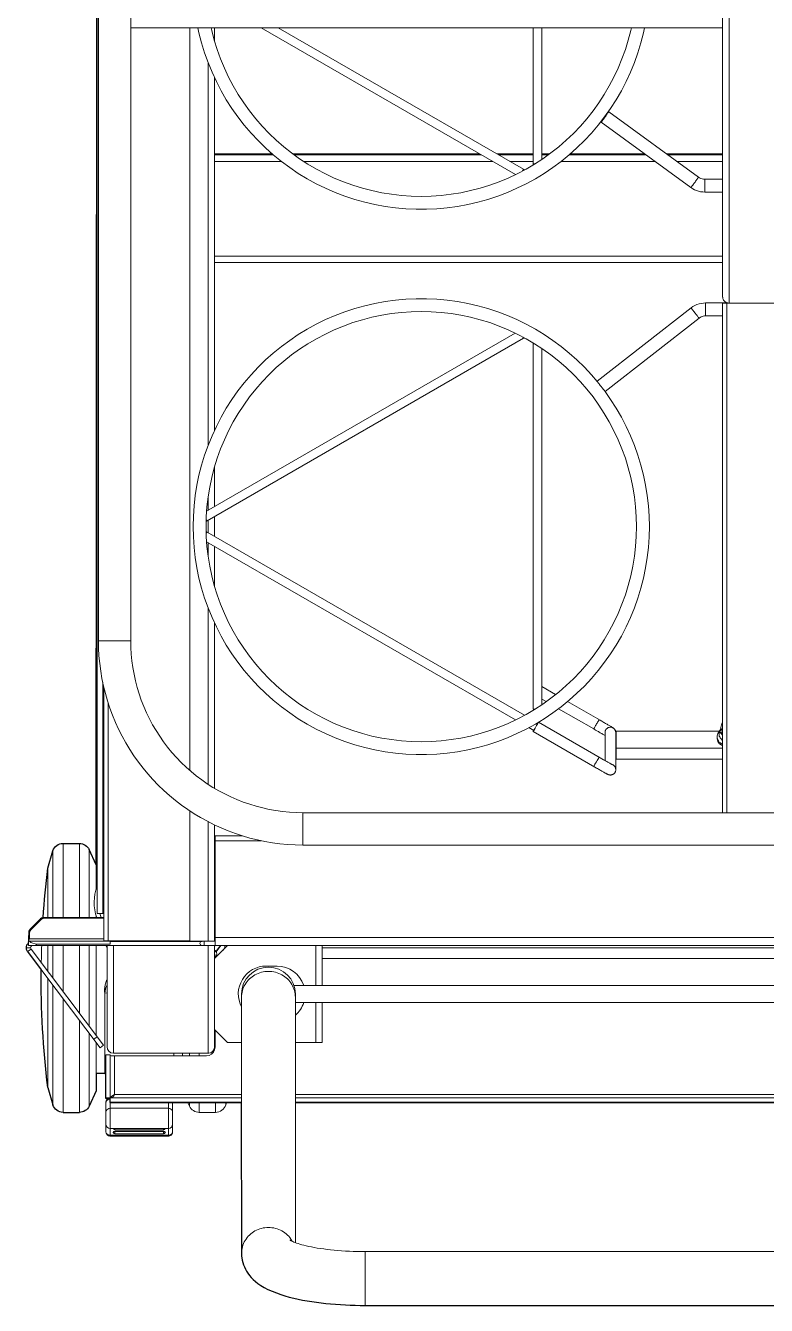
# Model space of a CAD drawing. Header units: millimetres. Extents: x 46649 to 61237, y -33954 to -18530.
# Drawn here: x 57690 to 58034, y -27955 to -27360 of the extents above; entities that cross this region are included whole.
import ezdxf

# ---------------------------------------------------------------- set-up
doc = ezdxf.new("R2010")
doc.units = ezdxf.units.MM
for name, color, linetype, lineweight in [('ed-1', 6, 'Continuous', 5), ('ed-3', 140, 'Continuous', 9), ('eo-3', 2, 'Continuous', 25), ('w-5', 3, 'Continuous', 40)]:
    doc.layers.add(name, color=color, linetype=linetype, lineweight=lineweight)

# ---------------------------------------------------------------- blocks, each defined once
blk = doc.blocks.new('A$C08AB454F')
at = {"layer": 'ed-1', "linetype": 'Continuous'}
for p, q in [((364.5, 998.93), (364.5, 468.92)), ((655, 947.24), (655, 182.24)), ((639.5, 918.94), (639.5, 309)), ((654.5, 309), (654.5, 918.94)), ((361.5, 465.88), (361.5, 761.85)), ((364.5, 593.9), (639.5, 593.9)), ((448.5, 593.9), (448.5, 532.69)), ((452.5, 593.9), (452.5, 530.69)), ((457, 528.1), (570.94, 593.9)), ((460.73, 525.63), (578.94, 593.9)), ((600.5, 593.9), (600.5, 587.56)), ((603.5, 577.64), (603.5, 399.88)), ((600.5, 570.64), (600.5, 406.89)), ((417.43, 554.81), (375.69, 524.48)), ((420.96, 549.95), (379.22, 519.63)), ((364.5, 535.24), (390.51, 535.24)), ((364.5, 534.77), (389.85, 534.77)), ((364.5, 531.73), (385.67, 531.73)), ((395.87, 531.73), (439.59, 531.73)), ((400.06, 534.77), (435.84, 534.77)), ((400.71, 535.24), (435.3, 535.24)), ((444.9, 535.24), (448.5, 535.24)), ((445.56, 534.77), (448.5, 534.77)), ((451.87, 530.67), (451.6, 530.67)), ((452.5, 535.24), (469.38, 535.24)), ((452.5, 534.77), (468.55, 534.77)), ((452.5, 531.73), (463.29, 531.73)), ((471.29, 531.73), (559.02, 531.73)), ((476.55, 534.77), (563.44, 534.77)), ((477.37, 535.24), (477.38, 535.24)), ((477.38, 535.24), (564.1, 535.24)), ((569.41, 531.73), (600.5, 531.73)), ((573.16, 534.77), (600.5, 534.77)), ((573.7, 535.24), (600.5, 535.24)), ((372.75, 523.52), (364.5, 523.52)), ((372.75, 517.52), (372.75, 523.52)), ((457.32, 527.53), (457.43, 527.32)), ((372.75, 517.52), (364.5, 517.52)), ((364.5, 487.73), (600.5, 487.73)), ((364.5, 484.77), (600.5, 484.77)), ((362.5, 465.88), (326.5, 465.88)), ((361.5, 465.88), (361.69, 465.89)), ((361.5, 465.88), (361.77, 465.89)), ((361.84, 465.9), (362.65, 465.9)), ((362.39, 466.02), (363, 466.02)), ((362.5, 466), (362.5, 465.9)), ((362.5, 465.88), (362.5, 228.91)), ((363, 465.88), (362.5, 465.88)), ((363, 465.91), (363, 465.99)), ((364.47, 468.51), (364.5, 468.92)), ((372.38, 466), (364.5, 466)), ((364.5, 465.99), (364.5, 228.93)), ((372.38, 460), (372.38, 466)), ((372.38, 460), (364.5, 460)), ((419.11, 424.84), (375.45, 458.94)), ((422.8, 429.56), (379.15, 463.67)), ((452.5, 446.94), (452.5, 277.22)), ((604, 364.68), (457, 449.54)), ((604.22, 369.17), (460.84, 451.94)), ((448.5, 444.84), (448.5, 279.18)), ((600.5, 389.96), (600.5, 371.32)), ((603.5, 376.08), (603.5, 369.58)), ((600.5, 366.7), (600.5, 357.46)), ((603.5, 364.97), (603.5, 359.19)), ((456.48, 274.32), (604, 359.48)), ((460.7, 272.14), (604.23, 354.99)), ((600.5, 352.84), (600.5, 334.06)), ((603.5, 354.57), (603.5, 347.94)), ((603.5, 324.14), (603.5, 242.21)), ((600.5, 317.13), (600.5, 240.33)), ((448.5, 287.64), (442.07, 283.93)), ((652, 287.39), (652, 169.52)), ((652.5, 289.69), (652.5, 182.24)), ((436.51, 280.72), (421.45, 272.03)), ((448.5, 281.87), (446.4, 280.66)), ((452.53, 284.2), (452.5, 284.18)), ((650, 280.15), (650, 169.49)), ((440.72, 277.38), (424.38, 267.95)), ((451.55, 277.19), (451.87, 277.2)), ((365.25, 268.7), (365.25, 267.14)), ((420.58, 271.52), (419.74, 271.03)), ((421.45, 272.03), (420.58, 271.52)), ((421.45, 254.61), (450.03, 271.1)), ((422.21, 271.69), (422.07, 271.94)), ((422.38, 271.39), (422.21, 271.69)), ((422.58, 271.05), (422.38, 271.39)), ((422.79, 270.67), (422.58, 271.05)), ((423.02, 270.28), (422.79, 270.67)), ((423.25, 269.88), (423.02, 270.28)), ((423.48, 269.49), (423.25, 269.88)), ((423.69, 269.12), (423.48, 269.49)), ((424.38, 267.95), (423.51, 267.44)), ((423.89, 268.78), (423.69, 269.12)), ((424.06, 268.49), (423.89, 268.78)), ((424.2, 268.26), (424.06, 268.49)), ((424.3, 268.08), (424.2, 268.26)), ((450.22, 270.8), (450.12, 270.97)), ((450.36, 270.56), (450.22, 270.8)), ((450.22, 270.76), (450.36, 270.51)), ((450.26, 270.73), (450.47, 270.85)), ((450.62, 270.11), (450.36, 270.56)), ((450.36, 270.51), (450.62, 270.05)), ((450.94, 269.56), (450.62, 270.11)), ((450.62, 270.05), (450.94, 269.5)), ((451.28, 268.97), (450.94, 269.56)), ((450.94, 269.5), (451.28, 268.9)), ((451.62, 268.38), (451.28, 268.97)), ((451.28, 268.9), (451.62, 268.31)), ((451.94, 267.83), (451.62, 268.38)), ((451.62, 268.31), (451.94, 267.77)), ((452.2, 267.36), (451.94, 267.83)), ((451.94, 267.77), (452.2, 267.31)), ((452.26, 267.26), (454.52, 268.57)), ((414, 266.91), (366.04, 266.91)), ((366.12, 264.68), (366.12, 266.79)), ((367, 264.71), (367, 263.29)), ((414, 253.94), (414, 266.91)), ((414.14, 266.26), (414.14, 249.04)), ((419.14, 266.26), (419.14, 253.28)), ((423.51, 267.44), (422.65, 266.94)), ((423.94, 250.27), (452.53, 266.77)), ((452.34, 267.12), (452.2, 267.36)), ((452.2, 267.31), (452.34, 267.08)), ((452.34, 267.08), (452.45, 266.91)), ((414, 259.03), (364.5, 259.03)), ((414, 253.94), (364.5, 253.94)), ((420.59, 254.11), (421.45, 254.61)), ((422.07, 254.51), (422.21, 254.27)), ((422.21, 254.27), (422.48, 253.8)), ((422.48, 253.8), (422.79, 253.25)), ((422.79, 253.25), (423.13, 252.65)), ((423.13, 252.65), (423.48, 252.06)), ((423.48, 252.06), (423.79, 251.52)), ((423.79, 251.52), (424.06, 251.07)), ((424.06, 251.07), (424.2, 250.83)), ((424.2, 250.83), (424.3, 250.66)), ((362.5, 228.91), (326.5, 228.91)), ((363, 228.91), (362.5, 228.91)), ((364.5, 229.01), (559.5, 229.01)), ((559.5, 229.01), (559.5, 214.01)), ((600.5, 223.32), (600.5, 169.24)), ((603.5, 224.82), (603.5, 169.24)), ((600.3, 216.02), (578.84, 216.02)), ((600.3, 218.24), (587.53, 218.24)), ((600.3, 218.24), (600.3, 167.24)), ((663.35, 214.74), (663.35, 180.24)), ((670.93, 180.24), (670.93, 214.74)), ((129.5, 214.01), (559.5, 214.01)), ((658.82, 180.24), (658.82, 211.85)), ((675.68, 180.24), (675.68, 211.29)), ((655.5, 204.74), (655.5, 193.61)), ((678, 203.24), (678, 180.24)), ((655.5, 196.74), (655, 196.74)), ((655, 182.24), (652, 182.24)), ((652, 180.24), (679.96, 180.24)), ((652, 179.96), (679.61, 179.96)), ((655.5, 180.98), (655.5, 180.24)), ((679.96, 180.24), (679.61, 179.96)), ((681.37, 179.66), (681.02, 179.38)), ((681.02, 179.38), (685.89, 174.6)), ((685.89, 174.6), (686.24, 174.88)), ((686.5, 173.2), (686.85, 173.48)), ((686.5, 173.2), (686.57, 170.38)), ((687, 167.24), (2, 167.24)), ((600.3, 171.02), (88.7, 171.02)), ((550.5, 148.74), (550.5, 167.24)), ((553.5, 148.74), (553.5, 167.24)), ((600.5, 161.24), (594.5, 167.24)), ((595.8, 167.24), (595.8, 165.94)), ((599.78, 164.35), (597.66, 167.24)), ((599.78, 164.61), (597.85, 167.24)), ((600.3, 170.21), (600.5, 170.21)), ((600.3, 169.24), (687, 169.24)), ((600.5, 167.01), (600.33, 167.24)), ((600.5, 167.24), (600.5, 120.24)), ((603.5, 167.24), (603.5, 117.24)), ((605.3, 167.24), (605.3, 169.24)), ((649, 169.22), (606.31, 169.22)), ((650, 169.49), (612, 169.49)), ((647.5, 169.49), (647.5, 169.22)), ((647.5, 167.24), (647.5, 117.24)), ((649, 167.96), (649, 169.24)), ((682.61, 167.96), (649, 167.96)), ((650, 169.49), (650.39, 169.49)), ((650.39, 169.49), (650.77, 169.49)), ((650.5, 169.49), (650.5, 169.24)), ((650.5, 167.24), (650.5, 120.24)), ((650.5, 166.21), (651.12, 167.24)), ((650.77, 169.49), (651.11, 169.5)), ((651.11, 169.5), (651.41, 169.5)), ((651.41, 169.5), (651.66, 169.5)), ((686.57, 170.38), (652, 170.38)), ((655.5, 167.24), (655.5, 125.44)), ((658.82, 129.84), (658.82, 167.24)), ((663.35, 167.24), (663.35, 135.85)), ((670.93, 145.91), (670.93, 167.24)), ((675.68, 152.24), (675.68, 167.24)), ((678, 167.24), (678, 155.3)), ((686.92, 170.66), (686.57, 170.38)), ((686.57, 170.38), (686.69, 170.04)), ((686.69, 170.04), (686.78, 169.75)), ((686.92, 170.66), (687.03, 169.64)), ((687, 169.24), (687, 167.24)), ((687.03, 169.64), (687.09, 168.69)), ((138.5, 166.24), (550.5, 166.24)), ((550.5, 161.24), (138.5, 161.24)), ((595.5, 166.24), (595.8, 166.24)), ((596.59, 165.15), (595.8, 166.24)), ((600.3, 162.47), (599.7, 162.19)), ((599.75, 161.99), (599.7, 162.19)), ((600.5, 165.14), (599.78, 164.61)), ((600.51, 164.88), (599.78, 164.35)), ((599.78, 164.61), (599.78, 164.35)), ((600.36, 163.15), (600.3, 162.47)), ((600.3, 161.44), (600.3, 162.47)), ((600.5, 163.75), (600.36, 163.15)), ((652.09, 120.92), (685.79, 165.64)), ((687.39, 164.44), (653.69, 119.72)), ((685.79, 165.64), (687.39, 164.44)), ((685.99, 166.24), (687.99, 166.23)), ((576.5, 157.74), (571.5, 157.74)), ((563.66, 148.74), (125.34, 148.74)), ((675.68, 93.19), (675.68, 148.9)), ((678, 151.97), (678, 101.24)), ((651.5, 145.25), (650.5, 145.14)), ((651.52, 144.98), (651.52, 107.74)), ((563, 140.74), (126, 140.74)), ((550.5, 122.24), (550.5, 140.74)), ((553.5, 122.24), (553.5, 140.74)), ((670.93, 89.74), (670.93, 142.59)), ((663.35, 132.53), (663.35, 89.74)), ((594.5, 122.24), (600.5, 128.24)), ((600.3, 128.04), (600.3, 119.98)), ((658.82, 92.62), (658.82, 126.52)), ((563, 122.24), (550.5, 122.24)), ((594.5, 122.24), (588, 122.24)), ((653.69, 119.72), (652.09, 120.92)), ((656.7, 123.71), (655.1, 124.91)), ((655.5, 122.12), (655.5, 99.74)), ((647.5, 117.24), (603.5, 117.24)), ((647, 115.99), (604.3, 115.99)), ((607.65, 115.99), (607.65, 117.24)), ((612.18, 117.24), (612.18, 115.99)), ((615.5, 115.99), (615.5, 117.24)), ((619.48, 117.24), (619.48, 115.99)), ((647, 98.06), (647, 115.99)), ((649, 94.51), (649, 116.43)), ((651, 116.43), (649, 116.43)), ((651, 96.24), (651, 116.43)), ((126, 98.06), (563, 98.06)), ((126, 96.51), (563, 96.51)), ((588, 98.06), (647, 98.06)), ((588, 96.51), (651, 96.51)), ((647, 98.06), (647.27, 97.89)), ((647, 98.06), (647.5, 97.31)), ((647.27, 97.89), (647.77, 97.58)), ((647.5, 97.31), (648, 96.7)), ((647.77, 97.58), (648.41, 97.12)), ((648.15, 96.59), (648.88, 96.59)), ((651, 96.24), (649, 96.24)), ((649.24, 96.03), (649, 96.05)), ((649.85, 95.86), (649.24, 96.03)), ((650.39, 95.5), (649.85, 95.86)), ((650.2, 96.09), (649.89, 96.24)), ((650.63, 95.66), (650.2, 96.09)), ((650.9, 95.13), (650.63, 95.66)), ((126, 94.51), (563, 94.51)), ((126, 94.25), (563, 94.25)), ((563, 94.24), (126, 94.24)), ((588, 94.51), (649, 94.51)), ((588, 94.25), (649, 94.25)), ((648.89, 94.24), (588, 94.24)), ((595.32, 94.24), (595.32, 93.19)), ((600.07, 94.24), (600.07, 89.74)), ((600.07, 89.74), (607.65, 89.74)), ((607.65, 89.74), (607.65, 94.24)), ((612.94, 94.24), (612.18, 92.62)), ((612.18, 94.24), (612.18, 92.62)), ((620, 94.08), (620.03, 94.24)), ((620.01, 94.24), (620, 94.08)), ((620, 94.24), (620, 80.7)), ((622, 94.24), (622, 78.7)), ((649, 91.63), (622, 91.63)), ((648.89, 94.24), (649, 94.25)), ((649, 94.25), (649, 94.51)), ((649, 78.7), (649, 94.25)), ((651, 94.53), (650.9, 95.13)), ((651, 80.7), (651, 94.59)), ((621.84, 78.7), (622, 78.7)), ((622, 82.24), (649, 82.24)), ((649, 79.13), (622, 79.13)), ((622, 78.7), (649, 78.7)), ((623.5, 80.33), (623.5, 80.32)), ((624.2, 82.24), (624.2, 81.61)), ((624.2, 81.61), (646.8, 81.61)), ((646.8, 80.92), (624.2, 80.92)), ((624.2, 80.92), (624.2, 79.69)), ((646.8, 80.79), (624.2, 80.79)), ((624.2, 79.69), (646.8, 79.69)), ((646.8, 81.61), (646.8, 82.24)), ((646.8, 80.92), (646.8, 79.69)), ((647.5, 80.32), (647.5, 80.35))]:
    blk.add_line(p, q, dxfattribs=at)
for points in [[(608.24, 593.9), (607.77, 591.59), (606.57, 586.92), (605.16, 582.3), (603.55, 577.76), (601.72, 573.29), (599.7, 568.91), (597.48, 564.62), (595.07, 560.44), (592.47, 556.38), (589.69, 552.44), (586.73, 548.63), (583.6, 544.95), (580.3, 541.43), (576.85, 538.05), (573.25, 534.84), (569.51, 531.8), (565.63, 528.92), (561.62, 526.23), (557.5, 523.73), (553.27, 521.41), (548.93, 519.29), (544.51, 517.36), (540, 515.65), (535.41, 514.13), (530.77, 512.83), (526.07, 511.74), (521.32, 510.87), (516.54, 510.21), (511.73, 509.77), (506.91, 509.55), (502.09, 509.55), (497.27, 509.77), (492.46, 510.21), (487.68, 510.87), (482.93, 511.74), (478.23, 512.83), (473.59, 514.13), (469, 515.65), (464.49, 517.36), (460.07, 519.29), (455.73, 521.41), (451.5, 523.73), (447.38, 526.23), (443.37, 528.92), (439.49, 531.8), (435.75, 534.84), (432.15, 538.05), (428.7, 541.43), (425.4, 544.95), (422.27, 548.63), (419.32, 552.44), (416.53, 556.38), (413.93, 560.44), (411.52, 564.62), (409.3, 568.91), (407.28, 573.29), (405.45, 577.76), (403.84, 582.3), (402.43, 586.92), (401.24, 591.59), (400.76, 593.9)], [(602.11, 593.9), (601.84, 592.62), (600.68, 588.15), (599.32, 583.74), (597.75, 579.39), (595.98, 575.13), (594.02, 570.95), (591.86, 566.86), (589.52, 562.88), (587, 559.01), (584.3, 555.26), (581.43, 551.64), (578.4, 548.15), (575.21, 544.81), (571.87, 541.62), (568.38, 538.59), (564.76, 535.72), (561.01, 533.02), (557.14, 530.5), (553.16, 528.16), (549.07, 526.01), (544.89, 524.05), (540.62, 522.28), (536.28, 520.71), (531.87, 519.34), (527.4, 518.18), (522.88, 517.23), (518.32, 516.48), (513.73, 515.95), (509.12, 515.63), (504.5, 515.53), (499.88, 515.63), (495.27, 515.95), (490.68, 516.48), (486.13, 517.23), (481.61, 518.18), (477.13, 519.34), (472.72, 520.71), (468.38, 522.28), (464.11, 524.05), (459.93, 526.01), (455.84, 528.16), (451.86, 530.5), (447.99, 533.02), (444.24, 535.72), (440.62, 538.59), (437.13, 541.62), (433.79, 544.81), (430.6, 548.15), (427.57, 551.64), (424.7, 555.26), (422, 559.01), (419.48, 562.88), (417.14, 566.86), (414.98, 570.95), (413.02, 575.13), (411.25, 579.39), (409.68, 583.74), (408.32, 588.15), (407.16, 592.62), (406.89, 593.9)], [(420.96, 549.95), (420.94, 549.97), (420.88, 550.05), (420.79, 550.17), (420.65, 550.35), (420.49, 550.57), (420.3, 550.83), (420.08, 551.13), (419.84, 551.45), (419.59, 551.8), (419.33, 552.16), (419.07, 552.52), (418.81, 552.88), (418.55, 553.23), (418.32, 553.56), (418.1, 553.86), (417.91, 554.13), (417.74, 554.36), (417.61, 554.55), (417.51, 554.69), (417.45, 554.77), (417.43, 554.81)], [(417.43, 554.81), (417.45, 554.78), (417.51, 554.71), (417.61, 554.58), (417.74, 554.41), (417.91, 554.19), (418.1, 553.92), (418.32, 553.63), (418.55, 553.3), (418.81, 552.96), (419.07, 552.6), (419.33, 552.24), (419.59, 551.88), (419.84, 551.53), (420.08, 551.2), (420.3, 550.9), (420.49, 550.63), (420.65, 550.4), (420.79, 550.21), (420.88, 550.07), (420.94, 549.99), (420.96, 549.95)], [(452.5, 530.69), (452.48, 530.69), (452.43, 530.69), (452.33, 530.68), (452.21, 530.68), (452.05, 530.68), (451.87, 530.67)], [(452.5, 530.69), (452.52, 530.36), (452.56, 530.09)], [(375.69, 524.48), (375.16, 524.14), (374.59, 523.88), (373.99, 523.68), (373.38, 523.56), (372.75, 523.52)], [(379.22, 519.63), (379.2, 519.65), (379.14, 519.72), (379.04, 519.85), (378.91, 520.02), (378.75, 520.24), (378.55, 520.51), (378.33, 520.8), (378.1, 521.13), (377.84, 521.47), (377.58, 521.83), (377.32, 522.19), (377.06, 522.55), (376.81, 522.9), (376.57, 523.23), (376.35, 523.53), (376.16, 523.8), (376, 524.03), (375.86, 524.22), (375.77, 524.36), (375.71, 524.45), (375.69, 524.48)], [(456.44, 527.85), (456.71, 527.95), (457, 528.1)], [(457, 528.1), (457.01, 528.08), (457.04, 528.02), (457.08, 527.94), (457.15, 527.83), (457.32, 527.53)], [(379.22, 519.63), (378.39, 519.08), (377.52, 518.61), (376.62, 518.23), (375.68, 517.92), (374.71, 517.7), (373.74, 517.57), (372.75, 517.52)], [(361.69, 465.89), (361.88, 465.91), (362.07, 465.94), (362.26, 465.98), (362.45, 466.04), (362.64, 466.11), (362.83, 466.19), (363.01, 466.3), (363.2, 466.42), (363.38, 466.56), (363.56, 466.71), (363.73, 466.89), (363.89, 467.09), (364.04, 467.3), (364.17, 467.54), (364.28, 467.79), (364.38, 468.06), (364.44, 468.34)], [(361.77, 465.89), (362.04, 465.93), (362.31, 466), (362.58, 466.09), (362.85, 466.21), (363.12, 466.36), (363.38, 466.56), (363.63, 466.79), (363.87, 467.06), (364.08, 467.37), (364.25, 467.72), (364.39, 468.1), (364.47, 468.51)], [(363, 465.99), (362.98, 466), (362.9, 466), (362.79, 466), (362.65, 466), (362.33, 466)], [(362.65, 465.9), (362.79, 465.9), (362.9, 465.91), (362.98, 465.91), (363, 465.91)], [(363, 466.02), (363.37, 466.02), (363.75, 466.02), (364.06, 466.01), (364.3, 466.01), (364.45, 466), (364.5, 465.99)], [(364.5, 465.91), (364.45, 465.9), (364.3, 465.9), (364.06, 465.89), (363.75, 465.89), (363.37, 465.88), (363, 465.88)], [(364.44, 468.34), (364.49, 468.63), (364.5, 468.92)], [(379.15, 463.67), (378.3, 464.27), (377.39, 464.79), (376.44, 465.22), (375.46, 465.56), (374.45, 465.8), (373.42, 465.95), (372.38, 466)], [(422.83, 429.54), (425.4, 432.57), (428.7, 436.1), (432.15, 439.47), (435.75, 442.68), (439.49, 445.73), (443.37, 448.6), (447.38, 451.29), (451.5, 453.8), (455.73, 456.12), (460.07, 458.24), (464.49, 460.16), (469, 461.88), (473.59, 463.39), (478.23, 464.69), (482.93, 465.78), (487.68, 466.66), (492.46, 467.31), (497.27, 467.75), (502.09, 467.97), (506.91, 467.97), (511.73, 467.75), (516.54, 467.31), (521.32, 466.66), (526.07, 465.78), (530.77, 464.69), (535.41, 463.39), (540, 461.88), (544.51, 460.16), (548.93, 458.24), (553.27, 456.12), (557.5, 453.8), (561.62, 451.29), (565.63, 448.6), (569.51, 445.73), (573.25, 442.68), (576.85, 439.47), (580.3, 436.1), (583.6, 432.57), (586.73, 428.9), (589.69, 425.09), (592.47, 421.14), (595.07, 417.08), (597.48, 412.9), (599.7, 408.62), (601.72, 404.24), (603.55, 399.77), (605.16, 395.22), (606.57, 390.61), (607.77, 385.93), (608.75, 381.21), (609.51, 376.44), (610.06, 371.65), (610.39, 366.83), (610.5, 362.01)], [(375.45, 458.94), (375, 459.26), (374.51, 459.52), (374, 459.73), (373.47, 459.88), (372.93, 459.97), (372.38, 460)], [(375.45, 458.94), (375.47, 458.96), (375.54, 459.03), (375.64, 459.16), (375.77, 459.33), (375.95, 459.54), (376.15, 459.8), (376.38, 460.09), (376.63, 460.4), (376.89, 460.74), (377.16, 461.09), (377.44, 461.44), (377.71, 461.79), (377.98, 462.13), (378.22, 462.45), (378.45, 462.74), (378.65, 463.01), (378.83, 463.23), (378.96, 463.42), (379.07, 463.55), (379.13, 463.63), (379.15, 463.67)], [(404.5, 362.01), (404.61, 366.63), (404.93, 371.24), (405.46, 375.82), (406.2, 380.38), (407.16, 384.9), (408.32, 389.37), (409.68, 393.79), (411.25, 398.13), (413.02, 402.4), (414.98, 406.58), (417.14, 410.66), (419.48, 414.65), (422, 418.52), (424.7, 422.27), (427.57, 425.89), (430.6, 429.37), (433.79, 432.71), (437.13, 435.9), (440.62, 438.94), (444.24, 441.8), (447.99, 444.5), (451.86, 447.02), (455.84, 449.36), (459.93, 451.52), (464.11, 453.48), (468.38, 455.25), (472.72, 456.82), (477.13, 458.18), (481.61, 459.34), (486.13, 460.3), (490.68, 461.04), (495.27, 461.57), (499.88, 461.89), (504.5, 462), (509.12, 461.89), (513.73, 461.57), (518.32, 461.04), (522.88, 460.3), (527.4, 459.34), (531.87, 458.18), (536.28, 456.82), (540.62, 455.25), (544.89, 453.48), (549.07, 451.52), (553.16, 449.36), (557.14, 447.02), (561.01, 444.5), (564.76, 441.8), (568.38, 438.94), (571.87, 435.9), (575.21, 432.71), (578.4, 429.37), (581.43, 425.89), (584.3, 422.27), (587, 418.52), (589.52, 414.65), (591.86, 410.66), (594.02, 406.58), (595.98, 402.4), (597.75, 398.13), (599.32, 393.79), (600.68, 389.37), (601.84, 384.9), (602.8, 380.38), (603.54, 375.82), (604.07, 371.24), (604.39, 366.63), (604.5, 362.01)], [(452.5, 446.94), (452.48, 446.94), (452.43, 446.93), (452.33, 446.93), (452.21, 446.93), (452.05, 446.92), (451.87, 446.92), (451.7, 446.92)], [(452.54, 447.43), (452.52, 447.27), (452.5, 446.94)], [(457, 449.54), (456.71, 449.69), (456.56, 449.74)], [(457, 449.54), (457.01, 449.55), (457.04, 449.6), (457.08, 449.67), (457.15, 449.78), (457.22, 449.91), (457.38, 450.17)], [(419.19, 424.93), (419.29, 425.05), (419.43, 425.22), (419.6, 425.44), (419.8, 425.69), (420.03, 425.98), (420.28, 426.3), (420.55, 426.63), (420.82, 426.98), (421.09, 427.33), (421.37, 427.68), (421.63, 428.02), (421.88, 428.35), (422.11, 428.64), (422.31, 428.9), (422.48, 429.13)], [(422.48, 429.13), (422.62, 429.31), (422.72, 429.45), (422.78, 429.53), (422.8, 429.56)], [(398.5, 362.01), (398.61, 366.83), (398.94, 371.65), (399.49, 376.44), (400.25, 381.21), (401.24, 385.93), (402.43, 390.61), (403.84, 395.22), (405.45, 399.77), (407.28, 404.24), (409.3, 408.62), (411.52, 412.9), (413.93, 417.08), (416.53, 421.14), (419.13, 424.82)], [(419.11, 424.84), (419.13, 424.86), (419.19, 424.93)], [(604, 364.68), (604.01, 364.69), (604.04, 364.73), (604.08, 364.81), (604.15, 364.91), (604.22, 365.05), (604.42, 365.39)], [(604.45, 364.36), (604.28, 364.5), (604, 364.68)], [(451.5, 270.22), (447.38, 272.73), (443.37, 275.42), (439.49, 278.29), (435.75, 281.34), (432.15, 284.55), (428.7, 287.92), (425.4, 291.45), (422.27, 295.12), (419.32, 298.93), (416.53, 302.87), (413.93, 306.94), (411.52, 311.12), (409.3, 315.4), (407.28, 319.78), (405.45, 324.25), (403.84, 328.8), (402.43, 333.41), (401.24, 338.09), (400.25, 342.81), (399.49, 347.58), (398.94, 352.37), (398.61, 357.19), (398.5, 362.01)], [(604.5, 362.01), (604.39, 357.39), (604.07, 352.78), (603.54, 348.2), (602.8, 343.64), (601.84, 339.12), (600.68, 334.65), (599.32, 330.23), (597.75, 325.89), (595.98, 321.62), (594.02, 317.44), (591.86, 313.35), (589.52, 309.37), (587, 305.5), (584.3, 301.75), (581.43, 298.13), (578.4, 294.65), (575.21, 291.31), (571.87, 288.12), (568.38, 285.08), (564.76, 282.22), (561.01, 279.52), (557.14, 277), (553.16, 274.66), (549.07, 272.5), (544.89, 270.54), (540.62, 268.77), (536.28, 267.2), (531.87, 265.84), (527.4, 264.68), (522.88, 263.72), (518.32, 262.98), (513.73, 262.45), (509.12, 262.13), (504.5, 262.02), (499.88, 262.13), (495.27, 262.45), (490.68, 262.98), (486.13, 263.72), (481.61, 264.68), (477.13, 265.84), (472.72, 267.2), (468.38, 268.77), (464.11, 270.54), (459.93, 272.5), (455.84, 274.66), (451.86, 277), (447.99, 279.52), (444.24, 282.22), (440.62, 285.08), (437.13, 288.12), (433.79, 291.31), (430.6, 294.65), (427.57, 298.13), (424.7, 301.75), (422, 305.5), (419.48, 309.37), (417.14, 313.35), (414.98, 317.44), (413.02, 321.62), (411.25, 325.89), (409.68, 330.23), (408.32, 334.65), (407.16, 339.12), (406.2, 343.64), (405.46, 348.2), (404.93, 352.78), (404.61, 357.39), (404.5, 362.01)], [(610.5, 362.01), (610.39, 357.19), (610.06, 352.37), (609.51, 347.58), (608.75, 342.81), (607.77, 338.09), (606.57, 333.41), (605.16, 328.8), (603.55, 324.25), (601.72, 319.78), (599.7, 315.4), (597.48, 311.12), (595.07, 306.94), (592.47, 302.87), (589.69, 298.93), (586.73, 295.12), (583.6, 291.45), (580.3, 287.92), (576.85, 284.55), (573.25, 281.34), (569.51, 278.29), (565.63, 275.42), (561.62, 272.73), (557.5, 270.22), (553.27, 267.9), (548.93, 265.78), (544.51, 263.86), (540, 262.14), (535.41, 260.63), (530.77, 259.33), (526.07, 258.24), (521.32, 257.36), (516.54, 256.71), (511.73, 256.27), (506.91, 256.05), (502.09, 256.05), (497.27, 256.27), (492.46, 256.71), (487.68, 257.36), (482.93, 258.24), (478.23, 259.33), (473.59, 260.63), (469, 262.14), (464.49, 263.86), (460.07, 265.78), (455.73, 267.9), (451.5, 270.22)], [(604, 359.48), (604.28, 359.66), (604.45, 359.8)], [(604, 359.48), (604.01, 359.46), (604.04, 359.41), (604.08, 359.33), (604.15, 359.21), (604.22, 359.08), (604.42, 358.72)], [(559.5, 214.01), (563.05, 214.08), (566.6, 214.28), (570.14, 214.61), (573.66, 215.07), (577.16, 215.67), (580.64, 216.39), (584.09, 217.25), (587.5, 218.23), (590.88, 219.34), (594.21, 220.58), (597.49, 221.94), (600.72, 223.42), (603.89, 225.02), (607, 226.74), (610.04, 228.57), (613.02, 230.52), (615.91, 232.57), (618.73, 234.73), (621.47, 237), (624.12, 239.37), (626.68, 241.83), (629.14, 244.39), (631.51, 247.04), (633.77, 249.78), (635.94, 252.59), (637.99, 255.49), (639.94, 258.46), (641.77, 261.51), (643.49, 264.62), (645.09, 267.79), (646.57, 271.02), (647.93, 274.3), (649.17, 277.63), (650.28, 281), (651.26, 284.42), (652.12, 287.86), (652.84, 291.34), (653.44, 294.84), (653.9, 298.37), (654.23, 301.9), (654.43, 305.45), (654.5, 309)], [(559.5, 229.01), (562.64, 229.07), (565.78, 229.26), (568.9, 229.57), (572.01, 230), (575.11, 230.55), (578.18, 231.22), (581.22, 232.01), (584.22, 232.93), (587.19, 233.95), (590.11, 235.1), (592.99, 236.36), (595.82, 237.73), (598.59, 239.21), (601.3, 240.8), (603.95, 242.49), (606.52, 244.29), (609.03, 246.18), (611.46, 248.18), (613.8, 250.26), (616.07, 252.44), (618.25, 254.7), (620.33, 257.05), (622.33, 259.48), (624.22, 261.98), (626.02, 264.56), (627.71, 267.21), (629.3, 269.92), (630.78, 272.69), (632.15, 275.51), (633.41, 278.39), (634.56, 281.32), (635.58, 284.28), (636.5, 287.29), (637.29, 290.33), (637.96, 293.4), (638.52, 296.49), (638.95, 299.6), (639.25, 302.73), (639.44, 305.86), (639.5, 309)], [(639.5, 309), (639.52, 308.99), (639.58, 308.99), (639.67, 308.98), (639.8, 308.97), (639.97, 308.97), (640.18, 308.96), (640.42, 308.95), (640.69, 308.95), (641, 308.94), (641.33, 308.93), (641.7, 308.93), (642.09, 308.92), (642.51, 308.92), (642.95, 308.91), (643.41, 308.91), (643.88, 308.91), (644.38, 308.9), (644.89, 308.9), (645.41, 308.9), (645.93, 308.9), (646.47, 308.9), (647, 308.9), (647.54, 308.9), (648.07, 308.9), (648.59, 308.9), (649.11, 308.9), (649.62, 308.9), (650.12, 308.91), (650.59, 308.91), (651.05, 308.91), (651.49, 308.92), (651.91, 308.92), (652.3, 308.93), (652.67, 308.93), (653, 308.94), (653.31, 308.95), (653.58, 308.95), (653.82, 308.96), (654.03, 308.97), (654.2, 308.97), (654.33, 308.98), (654.42, 308.99), (654.48, 308.99), (654.5, 309)], [(452.53, 284.2), (452.53, 284.2), (452.51, 284.23), (452.5, 284.24)], [(451.87, 277.2), (452.05, 277.2), (452.21, 277.2), (452.33, 277.21), (452.43, 277.21), (452.48, 277.21), (452.5, 277.22)], [(364.5, 270.94), (364.61, 270.8), (364.88, 270.32), (365.08, 269.81), (365.21, 269.27), (365.25, 268.7)], [(364.5, 267.1), (364.75, 267.36), (365, 267.74), (365.17, 268.14), (365.25, 268.56), (365.25, 268.7)], [(366.12, 266.79), (365.85, 267.21), (365.59, 267.61), (365.34, 267.97), (365.25, 268.09)], [(419.74, 271.03), (419.33, 270.8), (418.93, 270.56), (418.55, 270.34), (418.17, 270.12), (417.82, 269.91), (417.48, 269.71), (417.17, 269.52), (416.87, 269.35), (416.59, 269.18), (416.34, 269.03), (416.12, 268.9), (415.95, 268.79), (415.82, 268.71), (415.71, 268.64), (415.62, 268.59), (415.54, 268.54), (415.48, 268.5), (415.42, 268.46), (415.37, 268.43), (415.33, 268.4), (415.29, 268.37), (415.25, 268.35), (415.21, 268.32), (415.17, 268.29), (415.14, 268.26), (415.1, 268.23), (415.05, 268.2), (415.01, 268.16), (414.97, 268.12), (414.93, 268.08), (414.88, 268.04), (414.81, 267.97), (414.75, 267.9), (414.69, 267.82), (414.61, 267.72), (414.54, 267.61), (414.45, 267.47), (414.39, 267.34), (414.32, 267.2), (414.26, 267.02), (414.21, 266.84), (414.17, 266.65), (414.15, 266.47), (414.14, 266.26)], [(414.69, 267.83), (414.56, 267.64), (414.44, 267.44), (414.34, 267.23), (414.26, 267.02), (414.2, 266.8), (414.16, 266.57)], [(418.8, 267.51), (418.68, 267.7), (418.54, 267.89), (418.38, 268.05), (418.21, 268.21), (418.02, 268.34), (417.82, 268.46), (417.61, 268.56), (417.4, 268.64), (417.17, 268.7), (416.95, 268.74), (416.72, 268.76), (416.49, 268.76), (416.26, 268.73), (416.03, 268.68), (415.81, 268.62), (415.59, 268.53), (415.39, 268.43), (415.2, 268.3), (415.01, 268.16), (414.84, 268), (414.69, 267.83)], [(422.07, 271.94), (421.97, 272.12), (421.93, 272.19), (421.91, 272.24), (421.89, 272.27), (421.88, 272.28), (421.88, 272.28)], [(424.38, 267.95), (424.38, 267.96), (424.36, 267.98), (424.34, 268.02), (424.3, 268.08)], [(450.03, 271.1), (450.03, 271.1), (450.04, 271.09), (450.05, 271.06), (450.08, 271.01), (450.12, 270.94), (450.22, 270.76)], [(450.12, 270.97), (450.08, 271.03), (450.05, 271.07), (450.04, 271.1), (450.03, 271.1)], [(364.5, 265.53), (364.75, 265.79), (365, 266.17), (365.17, 266.58), (365.25, 266.99), (365.25, 267.14)], [(364.5, 264.98), (364.59, 265.1), (364.84, 265.44), (365.09, 265.75), (365.34, 266.04), (365.59, 266.31), (365.85, 266.55), (366.12, 266.79)], [(364.5, 262.46), (364.59, 262.55), (364.84, 262.84), (365.09, 263.15), (365.34, 263.49), (365.59, 263.85), (365.85, 264.25), (366.12, 264.68)], [(367, 263.99), (366.94, 263.43), (366.76, 262.88), (366.45, 262.36), (366.05, 261.88), (365.54, 261.45), (364.94, 261.09), (364.5, 260.9)], [(367, 263.29), (366.94, 262.73), (366.76, 262.18), (366.45, 261.66), (366.05, 261.19), (365.54, 260.76), (364.94, 260.39), (364.5, 260.2)], [(367, 264.71), (366.94, 265.26), (366.76, 265.81), (366.45, 266.33), (366.12, 266.73)], [(414.16, 266.57), (414.14, 266.34), (414.14, 266.26)], [(419.14, 266.26), (419.13, 266.41), (419.11, 266.64), (419.06, 266.87), (419, 267.09), (418.91, 267.31), (418.8, 267.51)], [(422.65, 266.94), (422.23, 266.7), (421.82, 266.46), (421.42, 266.23), (421.04, 266), (420.67, 265.79), (420.32, 265.58), (420, 265.39), (419.69, 265.21), (419.4, 265.04), (419.14, 264.88)], [(452.53, 266.77), (452.53, 266.77), (452.53, 266.79), (452.51, 266.82), (452.48, 266.87), (452.45, 266.93), (452.34, 267.12)], [(452.45, 266.91), (452.48, 266.85), (452.51, 266.8), (452.53, 266.78), (452.53, 266.77)], [(415.69, 251.35), (415.59, 251.32), (415.39, 251.21), (415.2, 251.09), (415.01, 250.94), (414.84, 250.79), (414.69, 250.61), (414.56, 250.43), (414.44, 250.23), (414.34, 250.02), (414.26, 249.8), (414.2, 249.58), (414.16, 249.35), (414.14, 249.12), (414.14, 249.04)], [(414.47, 247.79), (414.6, 247.6), (414.74, 247.42), (414.91, 247.24), (415.09, 247.09), (415.28, 246.95), (415.5, 246.82), (415.74, 246.71), (416.01, 246.62), (416.24, 246.58), (416.5, 246.55), (416.72, 246.54), (416.9, 246.56), (417.07, 246.58), (417.22, 246.61), (417.34, 246.64), (417.42, 246.67), (417.52, 246.7), (417.58, 246.73), (417.64, 246.75), (417.7, 246.77), (417.75, 246.8), (417.8, 246.82), (417.86, 246.85), (417.92, 246.88), (417.98, 246.91), (418.06, 246.95), (418.15, 247), (418.26, 247.06), (418.39, 247.13), (418.56, 247.22), (418.78, 247.34), (419.03, 247.48), (419.31, 247.63), (419.61, 247.8), (419.93, 247.98), (420.27, 248.17), (420.63, 248.37), (421, 248.59), (421.39, 248.81), (421.79, 249.04), (422.21, 249.27), (422.63, 249.52), (423.06, 249.76), (423.94, 250.27)], [(415.65, 251.33), (415.65, 251.33), (415.66, 251.34), (415.68, 251.35), (415.72, 251.37), (415.77, 251.4), (415.85, 251.44), (415.95, 251.49), (416.08, 251.56), (416.26, 251.66), (416.46, 251.77), (416.7, 251.9), (416.96, 252.05), (417.25, 252.21), (417.55, 252.38), (417.88, 252.56), (418.22, 252.76), (418.59, 252.97), (418.97, 253.18), (419.36, 253.4), (419.76, 253.63), (420.59, 254.11)], [(421.88, 254.86), (421.88, 254.85), (421.89, 254.84), (421.91, 254.81), (421.93, 254.76), (421.97, 254.7), (422.07, 254.51)], [(424.3, 250.66), (424.34, 250.6), (424.36, 250.56), (424.38, 250.53), (424.38, 250.52)], [(414.14, 249.04), (414.15, 248.82), (414.18, 248.6), (414.23, 248.38), (414.3, 248.17), (414.38, 247.98), (414.47, 247.79)], [(364.5, 228.93), (364.45, 228.93), (364.3, 228.92), (364.06, 228.92), (363.75, 228.91), (363.37, 228.91), (363, 228.91)], [(681.02, 179.38), (680.61, 179.7), (680.13, 179.9), (679.61, 179.96)], [(686.5, 173.2), (686.42, 173.71), (686.21, 174.19), (685.89, 174.6)], [(606.31, 167.24), (606.7, 167.32), (607.02, 167.54), (607.23, 167.87), (607.3, 168.25), (607.22, 168.62), (607.01, 168.93), (606.69, 169.14), (606.31, 169.24)], [(651.66, 169.5), (651.76, 169.51), (651.85, 169.51), (651.91, 169.51), (651.96, 169.51), (651.99, 169.52), (652, 169.52)], [(686.58, 169.24), (685.88, 168.75), (684.93, 168.36), (683.82, 168.09), (682.61, 167.96)], [(682.61, 167.96), (683.43, 167.62), (684.22, 167.36), (684.99, 167.24)], [(686.78, 169.75), (686.87, 169.47), (686.94, 169.3)], [(599.61, 163.89), (599.55, 163.6), (599.53, 163.21), (599.58, 162.73), (599.7, 162.19)], [(599.78, 164.35), (599.75, 164.27), (599.69, 164.12), (599.61, 163.89)], [(575.5, 155.28), (574.68, 155.25), (573.87, 155.17), (573.06, 155.05), (572.26, 154.87), (571.48, 154.64), (570.72, 154.36), (569.97, 154.03), (569.25, 153.66), (568.56, 153.24), (567.89, 152.78), (567.26, 152.28), (566.66, 151.74), (566.1, 151.16), (565.58, 150.55), (565.11, 149.91), (564.67, 149.24), (564.29, 148.54), (563.95, 147.82), (563.66, 147.08), (563.43, 146.33), (563.24, 145.56), (563.11, 144.78), (563.03, 143.99), (563, 143.2)], [(588, 143.2), (587.97, 143.99), (587.89, 144.78), (587.76, 145.56), (587.57, 146.33), (587.34, 147.08), (587.05, 147.82), (586.71, 148.54), (586.33, 149.24), (585.89, 149.91), (585.42, 150.55), (584.9, 151.16), (584.34, 151.74), (583.74, 152.28), (583.11, 152.78), (582.44, 153.24), (581.75, 153.66), (581.03, 154.03), (580.28, 154.36), (579.52, 154.64), (578.74, 154.87), (577.94, 155.05), (577.13, 155.17), (576.32, 155.25), (575.5, 155.28)], [(650.5, 151.37), (650.72, 150.99), (651.39, 148.94), (651.65, 146.81)], [(650.5, 148.99), (651.02, 147.71), (651.5, 145.25)], [(651.52, 144.97), (651.52, 144.99), (651.52, 145.01), (651.52, 145.03), (651.52, 145.05), (651.52, 145.07), (651.51, 145.1), (651.51, 145.12), (651.51, 145.15), (651.5, 145.18), (651.5, 145.21), (651.5, 145.25)], [(651.6, 145.54), (651.56, 145.25), (651.52, 144.98)], [(651.65, 146.81), (651.65, 146.38), (651.63, 145.96), (651.6, 145.54)], [(604.3, 115.99), (603.06, 116.19), (601.95, 116.75), (601.06, 117.64), (600.5, 118.75), (600.3, 119.98)], [(603.5, 117.24), (603.29, 117.24), (603.24, 117.25)], [(647, 115.99), (647.62, 116), (648.18, 116.03), (648.62, 116.07), (648.9, 116.11), (649, 116.17)], [(648.41, 97.12), (648.85, 96.68), (648.92, 96.48)], [(649, 95.94), (649.62, 95.85), (650.17, 95.58), (650.61, 95.18), (650.9, 94.65), (651, 94.07)], [(651, 94.07), (650.98, 94.34), (650.78, 94.98), (650.39, 95.5)], [(622, 91.63), (621.38, 91.54), (620.82, 91.29), (620.38, 90.9), (620.1, 90.41), (620, 89.87)], [(649, 91.63), (649.62, 91.54), (650.18, 91.29), (650.62, 90.9), (650.9, 90.41), (651, 89.87)], [(622, 79.13), (621.38, 79.21), (620.82, 79.43), (620.38, 79.78), (620.1, 80.21), (620, 80.7)], [(620, 80.7), (620.08, 80.13), (620.32, 79.61), (620.71, 79.17), (621.24, 78.85), (621.84, 78.7)], [(624.2, 80.92), (624.05, 80.91), (623.91, 80.89), (623.78, 80.86), (623.66, 80.81), (623.57, 80.74), (623.48, 80.67), (623.43, 80.59), (623.41, 80.52), (623.4, 80.44), (623.41, 80.35), (623.44, 80.28), (623.49, 80.2), (623.55, 80.15)], [(623.43, 82.24), (623.44, 82.22), (623.49, 82.15), (623.54, 82.12)], [(624.2, 80.79), (624.07, 80.79), (623.95, 80.77), (623.83, 80.73), (623.73, 80.69), (623.64, 80.64), (623.57, 80.57), (623.53, 80.5), (623.51, 80.44), (623.5, 80.36), (623.5, 80.33)], [(647.45, 80.15), (647.51, 80.2), (647.56, 80.28), (647.59, 80.36), (647.6, 80.44), (647.59, 80.52), (647.56, 80.6), (647.51, 80.67), (647.43, 80.75), (647.33, 80.81), (647.22, 80.86), (647.08, 80.89), (646.94, 80.91), (646.8, 80.92)], [(647.42, 80.57), (647.35, 80.64), (647.27, 80.69), (647.16, 80.73), (647.05, 80.77), (646.93, 80.79), (646.8, 80.79)], [(647.5, 80.35), (647.5, 80.36), (647.49, 80.44), (647.47, 80.51), (647.42, 80.57)], [(647.46, 82.12), (647.51, 82.15), (647.56, 82.22), (647.57, 82.24)], [(651, 80.7), (650.91, 80.1), (650.65, 79.57), (650.26, 79.14), (649.76, 78.85), (649.19, 78.71), (649, 78.7)], [(649, 79.13), (649.25, 79.14), (649.5, 79.18), (649.74, 79.24), (649.94, 79.31), (650.12, 79.4), (650.26, 79.48), (650.39, 79.57), (650.51, 79.67), (650.61, 79.77), (650.7, 79.88), (650.79, 79.99), (650.86, 80.13), (650.93, 80.29)], [(650.93, 80.29), (650.98, 80.48), (651, 80.7)]]:
    blk.add_lwpolyline(points, dxfattribs=at)
for centre, radius, start, end in [((635.5, 187.24), 21, 340.46406, 21.16425), ((635.5, 187.24), 19, 338.37276, 344.54877), ((259.5, 152.24), 421.6, 0.93719, 2.04032), ((684.99, 166.24), 1, 323, 90), ((571.5, 144.74), 13, 90, 162.07892), ((575.5, 144.74), 12.5, 0, 180), ((576.5, 144.74), 13, 332.37363, 90), ((571.5, 144.74), 13, 197.95815, 229.12968), ((603.5, 120.24), 3, 180, 270), ((647.5, 120.24), 3, 270.00018, 0), ((649, 94.59), 2, 360, 54), ((709.41, 130.38), 120, 197.53565, 198.05689), ((600.07, 94.74), 5, 198.05689, 270), ((607.65, 94.74), 5, 270, 335), ((622, 84.24), 2, 180, 270), ((649, 84.24), 2, 270, 0), ((624.2, 82.31), 0.7, 186.44097, 270), ((624.2, 80.39), 0.7, 187.03841, 270), ((646.8, 82.31), 0.7, 270, 353.47591), ((646.8, 80.39), 0.7, 270, 352.94107)]:
    blk.add_arc(centre, radius, start, end, dxfattribs=at)
at = {"layer": 'ed-3', "linetype": 'Continuous'}
for p, q in [((612, 248.66), (612, 593.9)), ((612, 169.49), (612, 229.85)), ((563, 144.74), (563, 29.18)), ((588, 144.74), (588, 24.15)), ((530.5, 25), (158.5, 25)), ((530.5, 0), (530.5, 25))]:
    blk.add_line(p, q, dxfattribs=at)
for points in [[(575.5, 36.22), (574.68, 36.2), (573.87, 36.12), (573.06, 35.99), (572.26, 35.81), (571.48, 35.58), (570.72, 35.3), (569.97, 34.98), (569.25, 34.6), (568.56, 34.19), (567.89, 33.73), (567.26, 33.22), (566.66, 32.68), (566.1, 32.11), (565.58, 31.5), (565.11, 30.85), (564.67, 30.18), (564.45, 29.77)], [(588, 24.15), (587.97, 24.94), (587.89, 25.72), (587.76, 26.5), (587.57, 27.27), (587.34, 28.03), (587.05, 28.77), (586.71, 29.49), (586.33, 30.18), (585.89, 30.85), (585.42, 31.5), (584.9, 32.11), (584.34, 32.68), (583.74, 33.22), (583.11, 33.73), (582.44, 34.19), (581.75, 34.6), (581.03, 34.98), (580.28, 35.3), (579.52, 35.58), (578.74, 35.81), (577.94, 35.99), (577.13, 36.12), (576.32, 36.2), (575.5, 36.22)], [(565.53, 30.34), (565.54, 30.35), (565.53, 30.34), (565.47, 30.3), (565.35, 30.23), (565.17, 30.13), (564.92, 29.99), (564.59, 29.84), (564.19, 29.66), (563.71, 29.45), (563.14, 29.23), (562.49, 29), (561.75, 28.75), (560.92, 28.49), (560, 28.23), (559, 27.96), (557.92, 27.7), (556.75, 27.44), (555.51, 27.18), (554.19, 26.93), (552.8, 26.68), (551.35, 26.45), (549.83, 26.23), (548.26, 26.03), (546.63, 25.84), (544.96, 25.67), (543.24, 25.52), (541.49, 25.38), (539.71, 25.27), (537.9, 25.17), (536.07, 25.1), (534.22, 25.04), (532.36, 25.01), (530.5, 25)]]:
    blk.add_lwpolyline(points, dxfattribs=at)
at = {"layer": 'eo-3'}
for p, q in [((655.5, 204.74), (655, 854.74)), ((687.39, 164.44), (681.08, 155.94)), ((651, 96.24), (651.03, 108.2)), ((655.5, 107.74), (655.5, 99.74)), ((649, 94.25), (649, 96.24)), ((649, 96.24), (651, 96.24)), ((587.91, 22.56), (588, 94.24)), ((588, 94.24), (649, 94.25))]:
    blk.add_line(p, q, dxfattribs=at)
at = {"layer": 'eo-3', "linetype": 'Continuous'}
for p, q in [((670.93, 214.74), (663.35, 214.74)), ((655.5, 204.74), (658.82, 211.85)), ((678, 203.24), (675.68, 211.29)), ((681.37, 179.66), (686.24, 174.88)), ((686.85, 173.48), (686.92, 170.66)), ((651.52, 107.74), (655.5, 107.74)), ((678, 101.24), (675.68, 93.19)), ((655.5, 99.74), (658.82, 92.62)), ((670.93, 89.74), (663.35, 89.74)), ((530.5, 0), (158.5, 0))]:
    blk.add_line(p, q, dxfattribs=at)
for points in [[(679.96, 180.24), (680.47, 180.18), (680.95, 179.98), (681.37, 179.66)], [(686.24, 174.88), (686.56, 174.47), (686.77, 173.99), (686.85, 173.48)], [(588, 24.15), (587.96, 23.09), (587.86, 22.04), (587.68, 20.99), (587.42, 19.93), (587.09, 18.9), (586.69, 17.87), (586.21, 16.87), (585.66, 15.88), (585.02, 14.91), (584.31, 13.96), (583.5, 13.02), (582.59, 12.08), (581.55, 11.15), (580.38, 10.23), (579.04, 9.31), (577.51, 8.38), (575.73, 7.45), (573.79, 6.57), (571.81, 5.78), (569.82, 5.09), (567.82, 4.46), (565.8, 3.9), (563.77, 3.39), (561.72, 2.93), (559.64, 2.51), (557.54, 2.13), (555.41, 1.78), (553.24, 1.47), (551.05, 1.19), (548.84, 0.94), (546.6, 0.71), (544.34, 0.52), (542.07, 0.36), (539.77, 0.23), (537.47, 0.13), (535.15, 0.06), (532.83, 0.01), (530.5, 0)]]:
    blk.add_lwpolyline(points, dxfattribs=at)
for centre, radius, start, end in [((663.35, 209.74), 5, 90, 155), ((670.93, 209.74), 5, 18.05689, 90), ((259.5, 152.24), 421.6, 3.80713, 6.94802), ((684.99, 166.24), 3, 323, 47.45115), ((259.5, 152.24), 421.6, 353.05198, 0.50275), ((635.5, 91.24), 23, 45.83952, 47.52545), ((663.35, 94.74), 5, 205, 270), ((670.93, 94.74), 5, 270, 341.94311)]:
    blk.add_arc(centre, radius, start, end, dxfattribs=at)

msp = doc.modelspace()

# ---------------------------------------------------------------- block references
at = {"layer": 'w-5', "xscale": -1}
msp.add_blockref('A$C08AB454F', (58378.232992, -27955.012737), dxfattribs=at)

doc.saveas('drawing.dxf')
